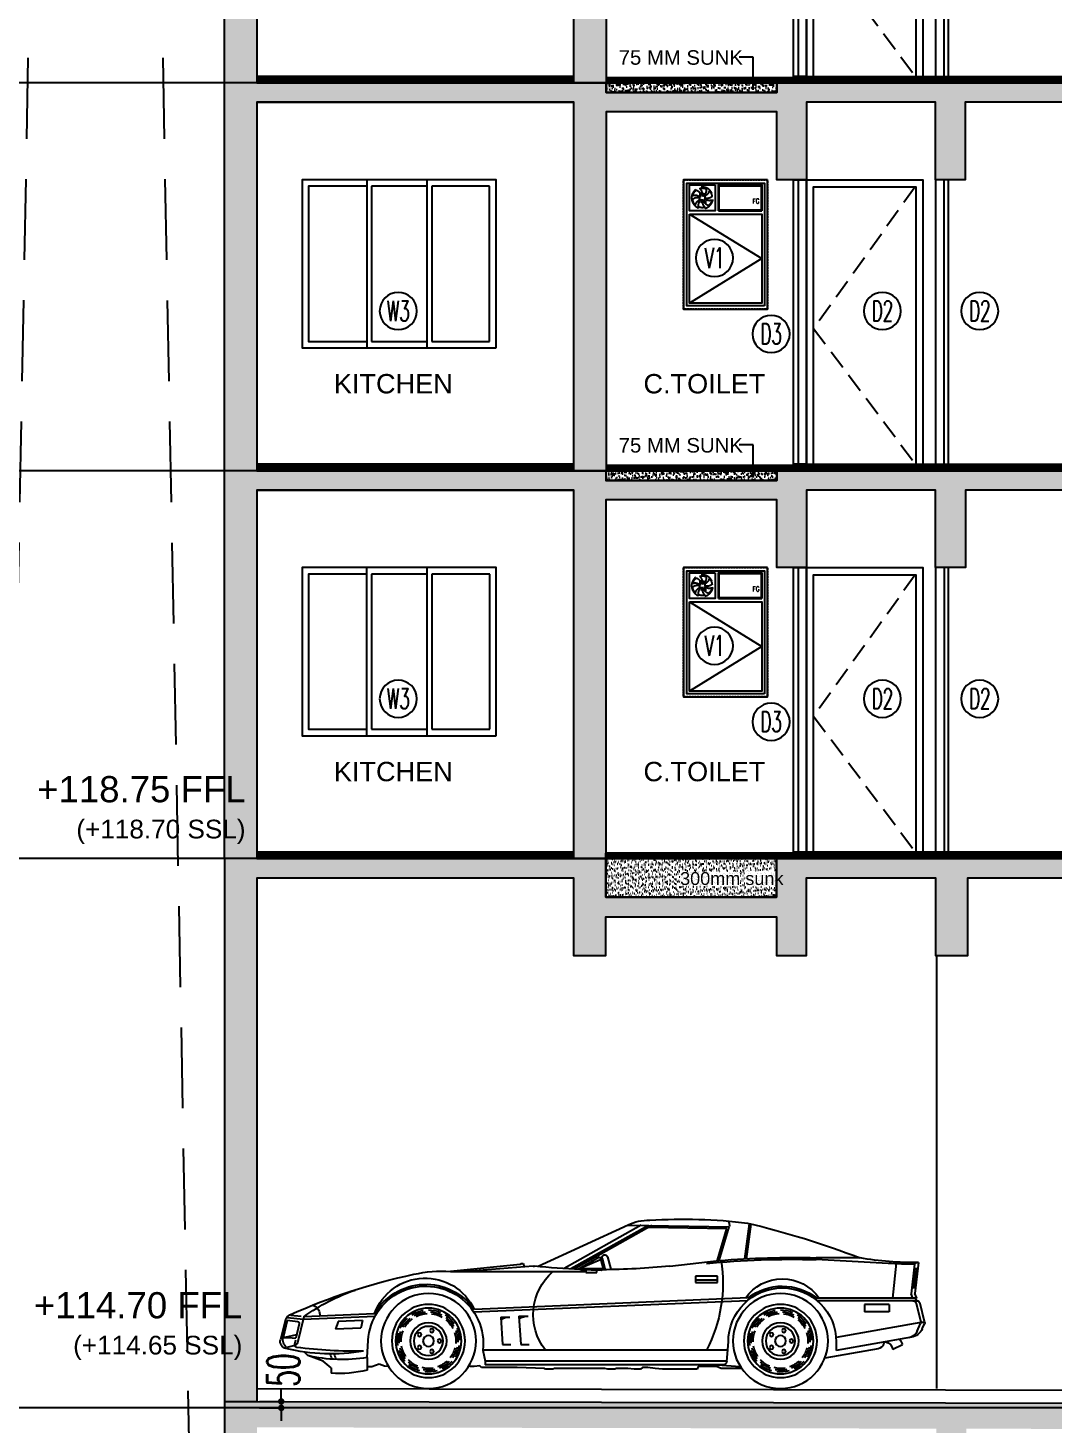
# Model space of a CAD drawing. Header units: millimetres. Extents: x -414464 to 1686, y -90036 to 108605.
# Drawn here: x -105512 to -97584, y 11390 to 22190 of the extents above; entities that cross this region are included whole.
import ezdxf
from ezdxf.enums import TextEntityAlignment as Align

# ---------------------------------------------------------------- set-up
doc = ezdxf.new("R2010")
doc.units = ezdxf.units.MM
doc.header["$LTSCALE"] = 1000
doc.header["$MEASUREMENT"] = 0
for name, pattern in [('AUDIT_D_120904163729-0', [0]), ('DASHED', [0.75, 0.5, -0.25]), ('HIDDEN', [0.375, 0.25, -0.125]), ('HIDDEN2', [0.1875, 0.125, -0.0625]), ('WINDOW DETAILS$0$HIDDEN', [0.375, 0.25, -0.125]), ('WINDOW DETAILS$0$HIDDEN2', [0.1875, 0.125, -0.0625])]:
    doc.linetypes.add(name, pattern=pattern)
doc.layers.get('0').update_dxf_attribs({"linetype": 'AUDIT_D_120904163729-0'})
for name, color, linetype in [('a-door', 1, 'Continuous'), ('a-ele 1', 252, 'Continuous'), ('a-floor finish', 26, 'Continuous'), ('a-hat rcc', 252, 'Continuous'), ('a-hatch', 252, 'Continuous'), ('a-pl ele', 225, 'Continuous'), ('a-rcc', 3, 'Continuous'), ('A-RSP DOOR NO', 4, 'Continuous'), ('A-WIN', 5, 'Continuous'), ('CLUSTER A- TOILET DETAIL$0$a-sanitary', 44, 'Continuous'), ('ELEV 5', 8, 'Continuous'), ('LEVEL', 7, 'Continuous'), ('PRESTXT', 7, 'Continuous'), ('WINDOW DETAILS$0$a-ele louvers', 5, 'Continuous'), ('WINDOW DETAILS$0$a-notes', 1, 'Continuous'), ('WINDOW DETAILS$0$a-struct opening', 1, 'Continuous'), ('WINDOW DETAILS$0$a-win shutter', 2, 'Continuous')]:
    doc.layers.add(name, color=color, linetype=linetype)
doc.layers.add('R0-18-10-2014-T1-1st Podium Floor Plan$0$Text', color=7, linetype='Continuous', lineweight=0)
doc.styles.add('arial', font='sanss___.ttf')
doc.styles.add('ARIAL ARROW', font='arial.ttf')
doc.styles.add('DIM150', font='SIMPLEX.shx', dxfattribs={"width": 0.6})
doc.styles.add('TEXT1', font='simplex.shx', dxfattribs={"width": 0.8})
doc.styles.add('WINDOW DETAILS$0$a-texts', font='simplex.shx', dxfattribs={"width": 0.75})
doc.dimstyles.new('dim 20', dxfattribs={"dimtxt": 0.25, "dimasz": 0.02, "dimexe": 0.01, "dimexo": 0, "dimgap": 0.05, "dimtad": 1, "dimdec": 0, "dimlfac": 1000, "dimzin": 9, "dimdsep": 46, "dimtxsty": 'TEXT1', "dimblk": 'ARCHTICK', "dimcen": 1, "dimdle": 0.015, "dimclrd": 8, "dimclre": 251, "dimclrt": 2, "dimadec": 0, "dimazin": 0, "dimtfac": 1, "dimtdec": 0, "dimtmove": 2, "dimatfit": 3, "dimldrblk": 'DOT', "dimfxl": 1, "dimlwd": -1, "dimarcsym": 0})
doc.dimstyles.new('dim150', dxfattribs={"dimtxt": 250, "dimasz": 50, "dimexe": 15, "dimexo": 15, "dimgap": 25, "dimtad": 1, "dimdec": 0, "dimzin": 9, "dimdsep": 32, "dimtxsty": 'DIM150', "dimblk1": 'DOT', "dimblk2": 'DOT', "dimsah": 1, "dimcen": 2.5, "dimclrd": 1, "dimclre": 8, "dimclrt": 2, "dimadec": 0, "dimazin": 0, "dimtfac": 1, "dimtdec": 0, "dimtmove": 2, "dimatfit": 3, "dimldrblk": 'DOT', "dimfxl": 1, "dimarcsym": 0})
pattern_1 = [(90, (10610851.822, -3562140.147), (-12.5, 2e-15), [])]
pattern_2 = [(90, (10490050.542, -3543375.147), (-12.5, 2e-15), [])]
pattern_3 = [(50, (-101843.44, 15765), (143.45204, -12.5504), [15, -165]), (355, (-101843.44, 15765), (-27.7503, 150.4384), [12, -132]), (100.45144, (-101831.48, 15763.95), (115.7018, 137.888), [12.748, -140.2284]), (46.1842, (-101843.44, 15805), (213.4483, -33.1039), [22.5, -247.5]), (96.6356, (-101825.65, 15802.24), (186.9324, 194.8237), [19.122, -210.3428]), (351.1842, (-101843.44, 15805), (186.9324, 194.8237), [18, -198]), (21, (-101823.44, 15795), (119.3814, -80.5238), [15, -165]), (326, (-101823.44, 15795), (48.6631, 145.03), [12, -132]), (71.45144, (-101813.49, 15788.29), (168.0445, 64.5062), [12.748, -140.2284]), (37.5, (-101843.437, 15765), (2.43197, 66.57877), [0, -130.4, 0, -134, 0, -132.5]), (7.5, (-101843.44, 15765), (52.6139, 78.88234), [0, -76.4, 0, -127.4, 0, -50.5]), (327.5, (-101888.037, 15765), (106.76449, -4.51097), [0, -50, 0, -156, 0, -207]), (317.5, (-101908.04, 15765), (116.63723, 20.021), [0, -65, 0, -103.6, 0, -147])]

# ---------------------------------------------------------------- blocks, each defined once
blk = doc.blocks.new('A$C50ED7ECD')
at = {"layer": 'LEVEL', "color": 8, "linetype": 'HIDDEN2', "ltscale": 5}
for p, q in [((147.4587, 21.765), (63.4951, 21.765)), ((147.4587, 18.765), (63.4951, 18.765)), ((147.4587, 15.765), (63.4951, 15.765)), ((147.4587, 11.515), (63.4951, 11.515))]:
    blk.add_line(p, q, dxfattribs=at)
blk = doc.blocks.new('WINDOW DETAILS$0$EX FAN')
at = {"color": 8, "linetype": 'WINDOW DETAILS$0$HIDDEN2'}
for points in [[(-94, 12, -0.170472), (-66, 69, 0.272689), (-19, 16, 0.199454), (-25, -2, -0.245857)], [(-36, 88, -0.170472), (27, 91, 0.272689), (4, 25, 0.199454), (-14, 20, -0.245857)], [(58, 75, -0.170472), (92, 23, 0.272689), (23, 9, 0.199454), (10, 23, -0.245857)], [(94, -12, -0.170472), (66, -69, 0.272689), (19, -16, 0.199454), (25, 2, -0.245857)], [(-58, -75, -0.170472), (-92, -23, 0.272689), (-23, -9, 0.199454), (-10, -23, -0.245857)], [(36, -88, -0.170472), (-27, -91, 0.272689), (-4, -25, 0.199454), (14, -20, -0.245857)]]:
    blk.add_lwpolyline(points, format="xyb", close=True, dxfattribs=at)
blk.add_circle((0, 0), 104, dxfattribs=at)
blk = doc.blocks.new('T9-Typical floor sec')
at = {"layer": 'a-floor finish'}
h = blk.add_hatch(dxfattribs=at)
h.set_pattern_fill('ANSI31', color=256, scale=100, angle=45)
h.set_pattern_definition(pattern_1)
h.paths.add_polyline_path([(19510, -3000), (19510, -2950), (17060, -2950), (17060, -3000)])
h = blk.add_hatch(dxfattribs=at)
h.set_pattern_fill('ANSI31', color=256, scale=100, angle=45)
h.set_pattern_definition([(90, (10647665.836, -3562140.147), (-12.5, 2e-15), [])])
h.paths.add_polyline_path([(21210, -3000), (21210, -2960), (19760, -2960), (19760, -3000)])
h = blk.add_hatch(dxfattribs=at)
h.set_pattern_fill('ANSI31', color=256, scale=100, angle=45)
h.set_pattern_definition(pattern_1)
h.paths.add_polyline_path([(21210, -3000), (21210, -2950), (26360, -2950), (26360, -3000)])
at = {"layer": 'a-hat rcc'}
h = blk.add_hatch(dxfattribs=at)
h.set_pattern_fill('AR-CONC', color=256, scale=20, style=0)
h.set_pattern_definition([(50, (120801.28, -24765), (143.45204, -12.55043), [15, -165]), (355, (120801.28, -24765), (-27.75027, 150.43843), [12, -132]), (100.45144, (120813.24, -24766.05), (115.70177, 137.888), [12.74804, -140.22842]), (46.1842, (120801.28, -24725), (213.44827, -33.10386), [22.5, -247.5]), (96.63564, (120819.07, -24727.76), (186.9324, 194.8237), [19.12207, -210.34275]), (351.18416, (120801.28, -24725), (186.9324, 194.8237), [18, -198]), (21, (120821.28, -24735), (119.38141, -80.52378), [15, -165]), (326, (120821.28, -24735), (48.66307, 145.03), [12, -132]), (71.45144, (120831.23, -24741.71), (168.04448, 64.50623), [12.74804, -140.22842]), (37.5, (120801.28, -24765), (2.43197, 66.57877), [0, -130.4, 0, -134, 0, -132.5]), (7.5, (120801.28, -24765), (52.613907, 78.88234), [0, -76.4, 0, -127.4, 0, -50.5]), (327.5, (120756.68, -24765), (106.764487, -4.510974), [0, -50, 0, -156, 0, -207]), (317.5, (120736.68, -24765), (116.63723, 20.021), [0, -65, 0, -103.6, 0, -147])])
h.paths.add_polyline_path([(22539, -150), (26290, -150), (26290, -750), (26520, -750), (26520, 0), (21080, 0), (21080, -75), (19810, -75), (19810, 0), (17060, 0), (16810, 0), (16810, -3000), (17060, -3000), (17060, -150), (19510, -150), (19510, -3000), (19760, -3000), (19760, -225), (21080, -225), (21080, -750), (21310, -750), (21310, -150), (22309, -150), (22309, -750), (22539, -750)])
at = {"layer": 'a-hatch'}
h = blk.add_hatch(dxfattribs=at)
h.set_pattern_fill('AR-SAND', color=256, scale=20, angle=180, style=0)
h.set_pattern_definition([(217.5, (10645765.048, -3565140.147), (1.25986716, -38.53647538), [0, -30.4, 0, -34, 0, -32.5]), (187.5, (10645765.05, -3565140.147), (-35.3955341, -56.4429213), [0, -16.4, 0, -27.4, 0, -10.5]), (147.5, (10645789.648, -3565140.147), (-62.28283724, -0.11318107), [0, -10, 0, -36, 0, -47]), (137.5, (10645789.65, -3565140.147), (-60.1225321, -17.5535113), [0, -5, 0, -23.6, 0, -27])])
h.paths.add_polyline_path([(21080, -3075), (19760, -3075), (19760, -3000), (21080, -3000)])
at = {"elevation": 0}
blk.add_lwpolyline([(21010, -750), (20360, -750), (20360, -1750), (21010, -1750)], close=True, dxfattribs=at)
at = {"layer": 'a-door', "color": 8}
for points in [[(21210, -750), (21310, -750), (21310, -2950), (21210, -2950)], [(22409, -750), (22309, -750), (22309, -2950), (22409, -2950)]]:
    blk.add_lwpolyline(points, close=True, dxfattribs=at)
at = {"layer": 'a-door'}
for points in [[(21210, -750), (21245, -750), (21245, -2950), (21210, -2950)], [(22409, -750), (22374, -750), (22374, -2950), (22409, -2950)]]:
    blk.add_lwpolyline(points, close=True, dxfattribs=at)
at = {"layer": 'a-ele 1', "color": 8, "linetype": 'HIDDEN', "ltscale": 0.6}
blk.add_lwpolyline([(22152, -805), (21365, -1900), (22155, -2950)], dxfattribs=at)
at = {"layer": 'a-floor finish', "ltscale": 3, "elevation": 0}
for points in [[(19510, -3000), (19510, -2950), (17060, -2950), (17060, -3000), (19510, -3000)], [(21210, -3000), (21210, -2960), (19760, -2960), (19760, -3000)], [(21210, -3000), (21210, -2950), (26360, -2950), (26360, -3000)]]:
    blk.add_lwpolyline(points, close=True, dxfattribs=at)
at = {"layer": 'a-hatch', "elevation": 0}
blk.add_lwpolyline([(21080, -3075), (19760, -3075), (19760, -3000), (21080, -3000)], close=True, dxfattribs=at)
at = {"layer": 'a-pl ele', "color": 8}
for points in [[(21310, -2950), (21310, -750), (22210, -750), (22210, -2950)], [(21365, -2950), (21365, -805), (22155, -805), (22155, -2950)]]:
    blk.add_lwpolyline(points, dxfattribs=at)
at = {"layer": 'a-rcc', "elevation": 0}
for points in [[(16810, -3000), (16810, 0)], [(17060, 0), (19760, 0), (19760, -75), (21080, -75), (21080, 0), (26520, 0), (26520, -750), (26290, -750), (26290, -150), (22539, -150), (22539, -750), (22309, -750), (22309, -150), (21310, -150), (21310, -750), (21080, -750), (21080, -225), (19760, -225), (19760, -3000)], [(17060, -150), (19510, -150)], [(19510, -3000), (19510, -150), (17060, -150), (17060, -3000)]]:
    blk.add_lwpolyline(points, dxfattribs=at)
at = {"layer": 'A-WIN'}
for p, q in [((18910, -750, 0), (17410, -750, 3300)), ((17909, -750, 0), (17909, -2050, 0)), ((18375, -750, 0), (18375, -2050, -1)), ((17946, -800, 0), (17946, -2000, 0)), ((18412, -800, 0), (18412, -2000, 0))]:
    blk.add_line(p, q, dxfattribs=at)
for points, elevation in [([(18910, -2050), (18910, -750), (17410, -750), (17410, -2050), (18910, -2050)], 0), ([(17909, -800), (17460, -800), (17460, -2000), (17909, -2000)], 0), ([(18375, -800), (17946, -800)], 0), ([(18860, -800), (18412, -800)], 0), ([(18860, -2000), (18860, -800)], -3300), ([(17946, -2000), (18375, -2000)], 3300), ([(18412, -2000), (18860, -2000)], 3300)]:
    blk.add_lwpolyline(points, dxfattribs=dict(at, elevation=elevation))
at = {"layer": 'CLUSTER A- TOILET DETAIL$0$a-sanitary', "linetype": 'DASHED', "ltscale": 0.0005, "elevation": 0}
blk.add_lwpolyline([(21010, -1750), (20360, -1750), (20360, -750), (21010, -750)], close=True, dxfattribs=at)
at = {"layer": 'WINDOW DETAILS$0$a-ele louvers', "color": 8, "elevation": 0}
blk.add_lwpolyline([(20405, -1015), (20965, -1360), (20405, -1705)], dxfattribs=at)
at = {"layer": 'WINDOW DETAILS$0$a-struct opening', "linetype": 'WINDOW DETAILS$0$HIDDEN', "elevation": 0}
blk.add_lwpolyline([(20985, -1725), (20385, -1725), (20385, -775), (20985, -775)], close=True, dxfattribs=at)
at = {"layer": 'WINDOW DETAILS$0$a-win shutter'}
blk.add_line((20630, -990, 0), (20965, -990, 0), dxfattribs=at)
at = {"layer": 'WINDOW DETAILS$0$a-win shutter', "elevation": 0}
for points in [[(20985, -1725), (20385, -1725), (20385, -775), (20985, -775)], [(20636, -984), (20636, -796), (20959, -796), (20959, -984), (20636, -984)]]:
    blk.add_lwpolyline(points, close=True, dxfattribs=at)
for points in [[(20605, -790), (20605, -990), (20405, -990), (20405, -790), (20605, -790)], [(20630, -990), (20630, -790), (20965, -790), (20965, -990)], [(20405, -1015), (20965, -1015), (20965, -1705), (20405, -1705), (20405, -1015)]]:
    blk.add_lwpolyline(points, dxfattribs=at)
at = {"xscale": -0.8000000007450581, "yscale": 0.8000000007450581, "zscale": 0.8000000007450581}
blk.add_blockref('WINDOW DETAILS$0$EX FAN', (20505, -890, 0), dxfattribs=at)
at = {"layer": 'WINDOW DETAILS$0$a-notes', "attachment_point": 5, "style": 'WINDOW DETAILS$0$a-texts'}
for s, insert, char_height, width in [('EX.\\PFAN', (20505, -890, 0), 30, 100), ('FG', (20920, -915, 0), 37.5, 57.5)]:
    blk.add_mtext(s, dxfattribs=dict(at, insert=insert, char_height=char_height, width=width))
blk = doc.blocks.new('Door-Tag')
at = {"layer": 'A-RSP DOOR NO'}
blk.add_circle((0, 0.001), 0.16, dxfattribs=at)
at = {"layer": 'A-RSP DOOR NO', "style": 'DIM150', "width": 0.6}
blk.add_attdef('DOOR-NO', text='', height=0.16, dxfattribs=at).set_placement((258.618, 64.001), align=Align.MIDDLE_CENTER)
blk = doc.blocks.new('02ECAR07')
at = {"color": 0, "linetype": 'ByBlock'}
for p, q in [((-127.48, 35.41), (-128.75, 44.93)), ((-126.99, 35.48), (-128.25, 45)), ((-95.06, 44.72), (-122.72, 44.25)), ((-120, 35), (-122.72, 44.25)), ((-100.76, 44.12), (-122.05, 43.76)), ((-119.52, 35.14), (-122.05, 43.76)), ((-101.62, 44.61), (-80.37, 32.65)), ((-100.63, 44.63), (-79.42, 32.7)), ((-98.66, 44.66), (-77.56, 32.79)), ((-95.06, 44.72), (-70.5, 33.35)), ((-174.5, 34.5), (-173.5, 26)), ((-166.18, 34.23), (-146.49, 35.25)), ((-158.5, 35.75), (-146.5, 35.75)), ((-106.5, 33.5), (-120, 35)), ((-89.43, 36.03), (-90.35, 32.64)), ((-87.98, 35.63), (-88.84, 32.5)), ((-87.5, 35.5), (-88.25, 32.75)), ((-87.25, 36), (-87.5, 35.5)), ((-81.5, 32.75), (-87.5, 35.25)), ((-81.5, 32.75), (-87.25, 36)), ((-173.43, 33.98), (-172.48, 25.86)), ((-167.5, 24.75), (-168.5, 34.25)), ((-119.5, 29), (-119.5, 30.75)), ((-119.5, 30.75), (-113.5, 30.75)), ((-113.5, 30.75), (-113.5, 29)), ((-88.25, 32.75), (-81.75, 32.75)), ((-88.25, 32.75), (-87.75, 32.25)), ((-87.75, 32.25), (-82.25, 32.5)), ((-86.5, 31.75), (-86.5, 32.5)), ((-83.5, 31.75), (-86.5, 31.75)), ((-83.5, 32.5), (-83.5, 31.75)), ((-46.5, 32), (-83.5, 32)), ((-82.25, 32.5), (-81.5, 32.75)), ((-69.1, 33.46), (-50.9, 32)), ((-66.43, 34.23), (-66.69, 33.24)), ((-65.78, 34.17), (-66.43, 34.23)), ((-65.59, 33.93), (-65.78, 34.17)), ((-65.59, 33.93), (-46.5, 32)), ((-113.5, 29.75), (-119.5, 29.75)), ((-113.5, 29), (-119.5, 29)), ((-176.17, 18.33), (-174.94, 23.24)), ((-175.11, 18.42), (-173.91, 23.24)), ((-174, 24.75), (-173.5, 26)), ((-173.75, 24.25), (-174, 24.75)), ((-174, 23.75), (-173.75, 24.25)), ((-173.97, 24.75), (-146.66, 24.75)), ((-173.97, 24), (-146.79, 24)), ((-172.92, 24.75), (-172.48, 25.86)), ((-166.5, 23), (-159.75, 23)), ((-166.5, 23), (-166.5, 21)), ((-159.75, 23), (-159.75, 21)), ((-127.85, 24.76), (-53.04, 21.6)), ((-127.71, 24), (-52.94, 20.85)), ((-166.5, 21), (-159.75, 21)), ((-65.25, 19.75), (-67.75, 19.75)), ((-65.25, 19.75), (-65.75, 12)), ((-60.25, 19.5), (-62.75, 19.5)), ((-60.25, 19.5), (-60.75, 12)), ((-25.88, 19.71), (-6.24, 18.88)), ((-25.72, 20.45), (-6.43, 19.64)), ((-6.43, 19.64), (-4.71, 12.54)), ((-6.24, 18.88), (-1.96, 19.31)), ((-5.66, 19.69), (-2.83, 19.98)), ((-175.52, 18.17), (-176.11, 18.17)), ((-175.53, 16.36), (-176.11, 17.69)), ((-175, 18), (-175.52, 18.17)), ((-175.13, 18.04), (-151.95, 13.92)), ((-174.13, 15.66), (-175.06, 17.78)), ((-22.49, 18.57), (-15.83, 18.29)), ((-22.49, 18.57), (-21.98, 16.54)), ((-21.98, 16.54), (-15.07, 16.25)), ((-15.83, 18.29), (-15.07, 16.25)), ((-5.18, 17.66), (-4.23, 13.75)), ((-4.74, 18.28), (-1.88, 18.56)), ((-1.88, 18.56), (-0.75, 14)), ((-1.45, 18.82), (-0.04, 13.39)), ((-172.57, 14.02), (-152, 10.37)), ((-167.43, 10.72), (-170.11, 12.08)), ((-164.96, 12.06), (-165.25, 12.75)), ((-152, 12.75), (-152, 10.37)), ((-122.07, 7.42), (-122.5, 12.75)), ((-65.75, 12), (-68, 12)), ((-60.75, 12), (-63, 12)), ((-23.75, 8.5), (-24.03, 13.18)), ((-4.5, 11.25), (-3.75, 11.75)), ((-4.45, 14.64), (-1.25, 14)), ((-2.25, 14), (-4.24, 13.8)), ((-4.11, 13.22), (-3.75, 11.75)), ((-3.98, 11.81), (-1.75, 11.25)), ((-0.75, 14), (-2.25, 14)), ((-163.47, 10.88), (-148.87, 8.29)), ((-122, 10.5), (-55.4, 10.5)), ((-55.4, 10.5), (-56, 7.5)), ((-23.75, 8.5), (-23.75, 5)), ((-11.75, 7.5), (-7.5, 9)), ((-7.5, 9), (-6.5, 10)), ((-126, 5.5), (-120.5, 5.5)), ((-119.5, 6.5), (-125.75, 6)), ((-122, 7.5), (-56, 7.5)), ((-121.08, 6.5), (-56, 6.5)), ((-120.5, 5.5), (-119.25, 6)), ((-119.25, 6), (-114.25, 6)), ((-114.25, 6), (-114, 5.25)), ((-114, 5.25), (-104.5, 5.25)), ((-104.5, 5.25), (-102.5, 5.5)), ((-102.5, 5.5), (-100.5, 5.75)), ((-100.5, 5.75), (-99, 5.75)), ((-99, 5.75), (-98.5, 5.25)), ((-98.5, 5.25), (-96.75, 5.25)), ((-96.75, 5.25), (-95, 5.5)), ((-95, 5.5), (-91.75, 5.5)), ((-91.75, 5.5), (-91.5, 5.25)), ((-91.5, 5.25), (-89.5, 5.25)), ((-89.5, 5.25), (-88.75, 5.5)), ((-88.75, 5.5), (-75, 5.5)), ((-75, 5.5), (-74.5, 5.25)), ((-74.5, 5.25), (-72.5, 5.25)), ((-72.5, 5.25), (-72.25, 5.5)), ((-72.25, 5.5), (-64.75, 5.75)), ((-64.75, 5.75), (-56.5, 5.75)), ((-56.5, 5.75), (-55, 5.75)), ((-56, 7.5), (-56, 6.5)), ((-55, 5.75), (-54.5, 6.25)), ((-54.5, 6.25), (-53, 6)), ((-53, 6), (-52, 6)), ((-52, 6), (-51.58, 6.21)), ((-28.5, 6.25), (-29.49, 6.08)), ((-27, 6.75), (-28.5, 6.25)), ((-25, 6), (-27, 6.75)), ((-23.75, 6), (-25, 6)), ((-13.86, 5.63), (-11.75, 7.5))]:
    blk.add_line(p, q, dxfattribs=at)
for centre, radius in [((-136.75, 13), 13), ((-136.75, 13), 10), ((-40.5, 13), 13), ((-40.5, 13), 10), ((-136.75, 13), 9), ((-40.5, 13), 9), ((-136.75, 13), 5), ((-136.75, 13), 4), ((-137.68, 15.85), 0.5), ((-40.5, 13), 5), ((-40.5, 13), 4), ((-41.43, 15.85), 0.5), ((-139.75, 13), 0.5), ((-136.75, 13), 1.5), ((-134.32, 14.76), 0.5), ((-134.32, 11.24), 0.5), ((-43.5, 13), 0.5), ((-40.5, 13), 1.5), ((-38.07, 14.76), 0.5), ((-38.07, 11.24), 0.5), ((-137.68, 10.15), 0.5), ((-41.43, 10.15), 0.5)]:
    blk.add_circle(centre, radius, dxfattribs=at)
for centre, radius, start, end in [((-110.39, -96.48), 142.79, 86.2291, 96.9829), ((-100.5, 33.88), 12.13, 63.3696, 92.3621), ((-71.56, -191.14), 242.97, 103.3707, 110.9657), ((-121.08, 44.69), 1.7, 138.8611, 195.16), ((-172.54, 112.41), 77.93, 268.5572, 280.3771), ((-174.28, 33.51), 0.968, 28.881, 100.3165), ((-140.12, -207.54), 243.38, 85.2567, 91.501), ((-140.12, -207.54), 242.88, 84.4179, 91.501), ((-81.75, 28.75), 39.25, 170.8377, 207.7076), ((-88.71, 35.81), 0.75, 346.1229, 163.3669), ((-186.46, 28.71), 13.01, 353.862, 19.3391), ((-186.13, 28.71), 13.01, 353.862, 19.3391), ((-163.92, 31.67), 9.74, 179.5142, 197.7013), ((-172.54, 112.41), 78.43, 269.3467, 274.6487), ((-87.75, 208.66), 176.16, 263.8899, 269.9189), ((-87.75, 208.66), 176.16, 271.8812, 275.9582), ((-84.84, 20.2), 15.69, 321.8343, 48.7948), ((-69.26, 31.46), 2, 85.4274, 95.9582), ((-44, -1.71), 33.8, 77.1801, 94.2416), ((-72.68, -136.67), 171.78, 65.911, 77.8397), ((-137.25, 12.75), 14.75, 0, 180), ((-137.25, 17.75), 12.25, 34.8499, 145.1501), ((-137.25, 12.75), 15.25, 51.9345, 128.1046), ((-39.75, 12.25), 15.75, 3.3931, 186.3794), ((-39.75, 12.25), 16.25, 30.3225, 144.8528), ((-39.62, 15.45), 14.75, 20.2033, 155.1164), ((-38.92, -25.7), 55.78, 54.3745, 70.6911), ((-173.97, 23), 1, 90, 165.9638), ((-172.94, 23), 1, 90, 165.9638), ((-136.75, 13), 8.5, 122.7273, 145.8143), ((-136.75, 13), 8, 126.4017, 149.7074), ((-136.75, 13), 7.5, 96.3838, 119.9538), ((-136.75, 13), 8, 93.6744, 116.9801), ((-136.75, 13), 8.5, 90, 113.087), ((-136.75, 13), 7.5, 63.6565, 87.2265), ((-136.75, 13), 8, 60.9472, 84.2529), ((-136.75, 13), 8.5, 57.2727, 80.3598), ((-136.75, 13), 7.5, 30.9293, 54.4992), ((-136.75, 13), 8, 28.2199, 51.5256), ((-136.75, 13), 8.5, 24.5455, 47.6325), ((-67.44, 15.69), 4.07, 58.1724, 94.3987), ((-62.44, 15.44), 4.07, 58.1724, 94.3987), ((-40.5, 13), 8.5, 122.7273, 145.8143), ((-40.5, 13), 8, 126.4017, 149.7074), ((-40.5, 13), 7.5, 96.3838, 119.9538), ((-40.5, 13), 8, 93.6744, 116.9801), ((-40.5, 13), 8.5, 90, 113.087), ((-40.5, 13), 7.5, 63.6565, 87.2265), ((-40.5, 13), 8, 60.9472, 84.2529), ((-40.5, 13), 8.5, 57.2727, 80.3598), ((-40.5, 13), 7.5, 30.9293, 54.4992), ((-40.5, 13), 8, 28.2199, 51.5256), ((-40.5, 13), 8.5, 24.5455, 47.6325), ((-7.91, 20.1), 2.87, 112.4396, 187.0475), ((-3.39, 18.32), 2, 14.6209, 65.911), ((-175.2, 18.09), 1, 165.9638, 203.6294), ((-171.87, 17.96), 4, 203.6294, 259.9289), ((-174.14, 18.18), 1, 165.9638, 203.6294), ((-171.38, 16.86), 3, 203.6294, 259.9289), ((-136.75, 13), 8.5, 155.4545, 178.5416), ((-136.75, 13), 8, 159.129, 182.4347), ((-136.75, 13), 7.5, 161.8384, 185.4083), ((-136.75, 13), 7.5, 129.1111, 152.6811), ((-136.75, 13), 7.5, 358.202, 21.772), ((-136.75, 13), 8, 355.4926, 18.7983), ((-40.5, 13), 8.5, 155.4545, 178.5416), ((-40.5, 13), 8, 159.129, 182.4347), ((-40.5, 13), 7.5, 161.8384, 185.4083), ((-40.5, 13), 7.5, 129.1111, 152.6811), ((-40.5, 13), 7.5, 358.202, 21.772), ((-40.5, 13), 8, 355.4926, 18.7983), ((-4.69, 17.78), 0.5, 95.6743, 193.5704), ((-164.47, 9.88), 6.05, 143.8021, 158.6989), ((-165.06, 10.39), 2.4, 100.5969, 172.303), ((-163.12, 12.85), 2, 203.1986, 259.9289), ((-136.75, 13), 8.5, 188.1818, 211.2689), ((-136.75, 13), 7.5, 325.4747, 349.0447), ((-136.75, 13), 8.5, 351.8182, 14.9052), ((-40.5, 13), 8.5, 188.1818, 211.2689), ((-40.5, 13), 7.5, 325.4747, 349.0447), ((-40.5, 13), 8.5, 351.8182, 14.9052), ((-3.74, 12.78), 1, 193.5704, 255.9638), ((-3.31, 13.38), 2.64, 306.3268, 13.707), ((-1.97, 12.88), 2, 283.4926, 14.6209), ((-136.75, 13), 8, 191.8562, 215.162), ((-136.75, 13), 7.5, 194.5656, 218.1356), ((-136.75, 13), 7.5, 292.7475, 316.3174), ((-136.75, 13), 8, 322.7653, 346.0711), ((-136.75, 13), 8.5, 319.0909, 342.1779), ((-40.5, 13), 8, 191.8562, 215.162), ((-40.5, 13), 7.5, 194.5656, 218.1356), ((-40.5, 13), 7.5, 292.7475, 316.3174), ((-40.5, 13), 8, 322.7653, 346.0711), ((-40.5, 13), 8.5, 319.0909, 342.1779), ((-16.88, 49.69), 41.76, 260.5382, 282.9866), ((-20.16, 129.93), 119.71, 268.758, 277.5147), ((-13.8, 62.17), 52.69, 260.2183, 283.4926), ((-8.12, 6.46), 7.18, 155.0077, 167.8493), ((-8.12, 6.46), 6.18, 150.5021, 165.3036), ((-136.75, 13), 8.5, 220.9091, 243.9961), ((-136.75, 13), 8, 224.5835, 247.8892), ((-136.75, 13), 7.5, 227.2929, 250.8629), ((-136.75, 13), 8.5, 253.6364, 276.7234), ((-136.75, 13), 8, 257.3108, 280.6165), ((-136.75, 13), 7.5, 260.0202, 283.5902), ((-136.75, 13), 8.5, 286.3636, 309.4507), ((-136.75, 13), 8, 290.0381, 313.3438), ((-121.08, 7.5), 1, 184.5739, 270), ((-40.5, 13), 8.5, 220.9091, 243.9961), ((-40.5, 13), 8, 224.5835, 247.8892), ((-40.5, 13), 7.5, 227.2929, 250.8629), ((-40.5, 13), 8.5, 253.6364, 276.7234), ((-40.5, 13), 8, 257.3108, 280.6165), ((-40.5, 13), 7.5, 260.0202, 283.5902), ((-40.5, 13), 8.5, 286.3636, 309.4507), ((-40.5, 13), 8, 290.0381, 313.3438), ((-15.86, 39.57), 35.46, 257.1468, 273.2327), ((-8.12, 4.88), 5.78, 172.525, 187.0373)]:
    blk.add_arc(centre, radius, start, end, dxfattribs=at)
blk = doc.blocks.new('_ArchTick')
at = {"color": 0, "linetype": 'ByBlock', "const_width": 0.15}
blk.add_lwpolyline([(-0.5, -0.5), (0.5, 0.5)], dxfattribs=at)
blk = doc.blocks.new('_DOT')
at = {"color": 0, "linetype": 'ByBlock'}
blk.add_line((-0.5, 0), (-1, 0), dxfattribs=at)
at = {"color": 0, "linetype": 'ByBlock', "const_width": 0.5}
blk.add_lwpolyline([(-0.25, 0, 1), (0.25, 0, 1)], format="xyb", close=True, dxfattribs=at)
blk = doc.blocks.new('*D343')
at = {"layer": 'a-rcc', "color": 1, "linetype": 'ByBlock', "lineweight": -2, "transparency": 16777216}
for p, q in [((-103553, 11615), (-103553, 11665)), ((-103553, 11565), (-103553, 11515)), ((-103553, 11465), (-103553, 11415))]:
    blk.add_line(p, q, dxfattribs=at)
at = {"layer": 'a-rcc', "color": 8, "linetype": 'ByBlock', "lineweight": -2, "transparency": 16777216}
for p, q in [((-103721, 11565), (-103538, 11565)), ((-103721, 11515), (-103538, 11515))]:
    blk.add_line(p, q, dxfattribs=at)
at = {"layer": 'a-rcc', "color": 1, "linetype": 'ByBlock', "lineweight": -2, "transparency": 16777216, "xscale": 50, "yscale": 50, "zscale": 50}
for p, rotation in [((-103553, 11565), 270), ((-103553, 11515), 90)]:
    blk.add_blockref('_DOT', p, dxfattribs=dict(at, rotation=rotation))
at = {"layer": 'a-rcc', "color": 2, "linetype": 'ByBlock', "transparency": 16777216, "insert": (-103536, 11808), "char_height": 250, "attachment_point": 5, "rotation": 90, "style": 'DIM150'}
blk.add_mtext('50', dxfattribs=at)

msp = doc.modelspace()

# ---------------------------------------------------------------- hatches: boundary and pattern name
at = {"layer": 'a-floor finish'}
h = msp.add_hatch(dxfattribs=at)
h.set_pattern_fill('ANSI31', color=256, scale=100, angle=45)
h.set_pattern_definition(pattern_2)
h.paths.add_polyline_path([(-101291, 15765), (-101291, 15815), (-103741.2, 15815), (-103741.2, 15765)])
h = msp.add_hatch(dxfattribs=at)
h.set_pattern_fill('ANSI31', color=256, scale=100, angle=45)
h.set_pattern_definition([(90, (5125933.009, -1777700.867), (-12.5, 2e-15), [])])
h.paths.add_polyline_path([(-101042, 15765), (-101042, 15805), (-99340.6, 15805), (-99340.6, 15765), (-103489.1, 15765)])
h = msp.add_hatch(dxfattribs=at)
h.set_pattern_fill('ANSI31', color=256, scale=100, angle=45)
h.set_pattern_definition([(90, (10526864.555, -3543375.147), (-12.5, 2e-15), [])])
h.paths.add_polyline_path([(-99591.4, 15765), (-99591.4, 15805), (-101041.7, 15805), (-101041.7, 15765)])
h = msp.add_hatch(dxfattribs=at)
h.set_pattern_fill('ANSI31', color=256, scale=100, angle=45)
h.set_pattern_definition([(90, (5125383.33, -1777700.867), (-12.5, 2e-15), [])])
h.paths.add_polyline_path([(-94442.7, 15765), (-94442.7, 15815), (-99591.8, 15815), (-99591.8, 15765)])
h = msp.add_hatch(dxfattribs=at)
h.set_pattern_fill('ANSI31', color=256, scale=100, angle=45)
h.set_pattern_definition(pattern_2)
h.paths.add_polyline_path([(-99591.4, 15765), (-99591.4, 15815), (-94441.2, 15815), (-94441.2, 15765)])
at = {"layer": 'a-hat rcc'}
h = msp.add_hatch(dxfattribs=at)
h.set_pattern_fill('AR-CONC', color=256, scale=20, style=0)
h.set_pattern_definition([(50, (1e-06, -6000), (143.45204, -12.55043), [15, -165]), (355, (1e-06, -6000), (-27.75027, 150.43843), [12, -132]), (100.45144, (11.95, -6001.05), (115.70177, 137.888), [12.74804, -140.22842]), (46.1842, (1e-06, -5960), (213.44827, -33.10386), [22.5, -247.5]), (96.63564, (17.79, -5962.76), (186.9324, 194.8237), [19.12207, -210.34275]), (351.18416, (1e-06, -5960), (186.9324, 194.8237), [18, -198]), (21, (20, -5970), (119.38141, -80.52378), [15, -165]), (326, (20, -5970), (48.66307, 145.03), [12, -132]), (71.45144, (29.95, -5976.71), (168.04448, 64.50623), [12.74804, -140.22842]), (37.5, (1e-06, -6000), (2.43197, 66.57877), [0, -130.4, 0, -134, 0, -132.5]), (7.5, (1e-06, -6000), (52.613907, 78.88234), [0, -76.4, 0, -127.4, 0, -50.5]), (327.5, (-44.6, -6000), (106.764487, -4.510974), [0, -50, 0, -156, 0, -207]), (317.5, (-64.6, -6000), (116.63723, 20.021), [0, -65, 0, -103.6, 0, -147])])
h.paths.add_polyline_path([(-98261.8, 18615), (-94511.2, 18615), (-94511.2, 18015), (-94281.2, 18015), (-94281.2, 18765), (-99721.4, 18765), (-99721.4, 18690), (-100991, 18690), (-100991, 18765), (-103741, 18765), (-103991.3, 18765), (-103991.3, 15765), (-103741.2, 15765), (-103741.2, 18615), (-101291, 18615), (-101291, 15765), (-101041.7, 15765), (-101041.7, 18540), (-99721.4, 18540), (-99721.4, 18015), (-99491.4, 18015), (-99491.4, 18615), (-98491.8, 18615), (-98491.8, 18015), (-98261.8, 18015)])
h = msp.add_hatch(dxfattribs=at)
h.set_pattern_fill('AR-CONC', color=256, scale=20, style=0)
h.set_pattern_definition(pattern_3)
h.paths.add_polyline_path([(-94282.7, 15765), (-99721.8, 15765), (-99721.8, 15465), (-101042, 15465), (-101042, 15765), (-103740.3, 15765), (-103991.3, 15765), (-103991.3, 11515), (-103740.3, 11515), (-103740.3, 11565), (-103740.3, 15615), (-101291.4, 15615), (-101291.4, 15015), (-101042, 15015), (-101042, 15315), (-99721.8, 15315), (-99721.8, 15015), (-99491.8, 15015), (-99491.8, 15615), (-98491.8, 15615), (-98491.8, 15015), (-98391.8, 15015), (-98241.9, 15015), (-98241.9, 15615), (-94512.7, 15615), (-94512.7, 14465), (-94282.7, 14465)])
h = msp.add_hatch(dxfattribs=at)
h.set_pattern_fill('AR-CONC', color=256, scale=20, style=0)
h.set_pattern_definition(pattern_3)
h.paths.add_polyline_path([(-78448.9, 11515), (-103991.3, 11565), (-103991.2, 8414.8), (-103740.2, 8414.8), (-103740.3, 8415), (-103740.3, 11365), (-98485.5, 11354.6), (-98485.5, 10915), (-98255.5, 10915), (-98254.6, 11354.2), (-91713.1, 11341.2), (-91713.1, 10915), (-91483.1, 10915), (-91483.1, 11340.8), (-84670.6, 11327.3), (-84668.4, 10915), (-84440.5, 10915), (-84439.7, 11326.8), (-78448.9, 11315)])
at = {"layer": 'a-hatch'}
h = msp.add_hatch(dxfattribs=at)
h.set_pattern_fill('AR-SAND', color=256, scale=20, angle=180, style=0)
h.set_pattern_definition([(217.5, (5123781.022, -1780700.867), (1.25986716, -38.53647538), [0, -30.4, 0, -34, 0, -32.5]), (187.5, (5123781.02, -1780700.87), (-35.3955341, -56.4429213), [0, -16.4, 0, -27.4, 0, -10.5]), (147.5, (5123805.622, -1780700.867), (-62.28283724, -0.11318107), [0, -10, 0, -36, 0, -47]), (137.5, (5123805.62, -1780700.87), (-60.1225321, -17.5535113), [0, -5, 0, -23.6, 0, -27])])
h.paths.add_polyline_path([(-101042, 15465), (-99721.8, 15465), (-99721.8, 15765), (-101042, 15765)])

# ---------------------------------------------------------------- linework, layer by layer
at = {"elevation": -0.1}
msp.add_lwpolyline([(-99791.2, 18015), (-100441.2, 18015), (-100441.2, 17015), (-99791.2, 17015)], close=True, dxfattribs=at)
at = {"layer": 'a-door', "color": 8}
for points in [[(-99591.4, 18015), (-99491.4, 18015), (-99491.4, 15815), (-99591.4, 15815)], [(-98391.8, 18015), (-98491.8, 18015), (-98491.8, 15815), (-98391.8, 15815)]]:
    msp.add_lwpolyline(points, close=True, dxfattribs=at)
at = {"layer": 'a-door'}
for points in [[(-99591.4, 18015), (-99556.4, 18015), (-99556.4, 15815), (-99591.4, 15815)], [(-98391.8, 18015), (-98426.8, 18015), (-98426.8, 15815), (-98391.8, 15815)]]:
    msp.add_lwpolyline(points, close=True, dxfattribs=at)
at = {"layer": 'a-ele 1', "color": 8, "linetype": 'HIDDEN', "ltscale": 0.6}
msp.add_lwpolyline([(-98649.1, 17960), (-99436.4, 16865), (-98646.4, 15815)], dxfattribs=at)
at = {"layer": 'a-floor finish', "ltscale": 3}
for points, elevation in [([(-101291, 15765), (-101291, 15815), (-103741.2, 15815), (-103741.2, 15765), (-101291, 15765)], -0.2), ([(-101042, 15765), (-101042, 15805), (-99591.8, 15805), (-99591.8, 15765), (-101043.3, 15765)], -0.7), ([(-99591.4, 15765), (-99591.4, 15805), (-101041.7, 15805), (-101041.7, 15765)], 0), ([(-94442.7, 15765), (-94442.7, 15815), (-99591.8, 15815), (-99591.8, 15765), (-94442.7, 15765)], -0.7), ([(-99591.4, 15765), (-99591.4, 15815), (-94441.2, 15815), (-94441.2, 15765)], -0.2)]:
    msp.add_lwpolyline(points, close=True, dxfattribs=dict(at, elevation=elevation))
at = {"layer": 'a-floor finish', "ltscale": 3, "elevation": -0.3}
msp.add_lwpolyline([(-103740.3, 11665), (-78448.9, 11615)], dxfattribs=at)
at = {"layer": 'a-hatch', "elevation": -0.8}
msp.add_lwpolyline([(-101042, 15465), (-99721.8, 15465), (-99721.8, 15765), (-101042, 15765)], close=True, dxfattribs=at)
at = {"layer": 'a-pl ele'}
msp.add_line((-98485.5, 15015, 0), (-98485.5, 11665, 7146.8), dxfattribs=at)
at = {"layer": 'a-pl ele', "color": 8}
for points in [[(-99491.4, 15815), (-99491.4, 18015), (-98591.4, 18015), (-98591.4, 15815)], [(-99436.4, 15815), (-99436.4, 17960), (-98646.4, 17960), (-98646.4, 15815)]]:
    msp.add_lwpolyline(points, dxfattribs=at)
at = {"layer": 'a-rcc'}
for points, elevation in [([(-103991.3, 15765), (-103991.3, 18765)], -0.1), ([(-103741.3, 18765), (-101041.7, 18765), (-101041.7, 18690), (-99721.4, 18690), (-99721.4, 18765), (-94281.2, 18765), (-94281.2, 18015), (-94511.2, 18015), (-94511.2, 18615), (-98261.8, 18615), (-98261.8, 18015), (-98491.8, 18015), (-98491.8, 18615), (-99491.4, 18615), (-99491.4, 18015), (-99721.4, 18015), (-99721.4, 18540), (-101041.7, 18540), (-101041.7, 15765)], 0), ([(-103741.3, 18615), (-101291, 18615)], -0.1), ([(-101291, 15765), (-101291, 18615), (-103741.2, 18615), (-103741.2, 15765)], 0), ([(-103991.3, 15765), (-103991.3, 11565), (-103740.3, 11565), (-103740.3, 11615), (-103740.3, 15615), (-101291.4, 15615), (-101291.4, 15015), (-101042, 15015), (-101042, 15315), (-99721.8, 15315), (-99721.8, 15015), (-99491.8, 15015), (-99491.8, 15615), (-98491.8, 15615), (-98491.8, 15015), (-98391.8, 15015), (-98241.9, 15015), (-98241.9, 15615), (-94512.7, 15615)], -0.1), ([(-94282.7, 15765), (-99721.8, 15765), (-99721.8, 15465), (-101042, 15465), (-101042, 15765), (-103740.3, 15765), (-103991.3, 15765)], -0.1), ([(-103991.3, 11565), (-103991.3, 11565), (-103991.3, 8465)], 0.1), ([(-103740.3, 11565), (-78448.9, 11515)], -0.3)]:
    msp.add_lwpolyline(points, dxfattribs=dict(at, elevation=elevation))
at = {"layer": 'A-WIN'}
for p, q in [((-101890.9, 18015, -0.2), (-103390.9, 18015, 3300.1)), ((-102892.6, 18015, 0.1), (-102892.6, 16715, -0.4)), ((-102855.1, 17965, 0.4), (-102855.1, 16765, -0.1)), ((-102426.4, 18015, -0.2), (-102426.4, 16715, -0.7)), ((-102388.9, 17965, 0.1), (-102388.9, 16765, -0.4))]:
    msp.add_line(p, q, dxfattribs=at)
for points, elevation in [([(-101890.9, 16715), (-101890.9, 18015), (-103390.9, 18015), (-103390.9, 16715), (-101890.9, 16715)], -0.1), ([(-102892.6, 17965), (-103340.9, 17965), (-103340.9, 16765), (-102892.6, 16765)], -0.1), ([(-102426.4, 17965), (-102855.1, 17965)], -0.1), ([(-101940.9, 17965), (-102388.9, 17965)], -0.1), ([(-101940.9, 16765), (-101940.9, 17965)], -3300.4), ([(-102855.1, 16765), (-102426.4, 16765)], 3299.5), ([(-102388.9, 16765), (-101940.9, 16765)], 3299.5)]:
    msp.add_lwpolyline(points, dxfattribs=dict(at, elevation=elevation))
at = {"layer": 'CLUSTER A- TOILET DETAIL$0$a-sanitary', "linetype": 'DASHED', "ltscale": 0.0005, "elevation": -0.1}
msp.add_lwpolyline([(-99791.2, 17015), (-100441.2, 17015), (-100441.2, 18015), (-99791.2, 18015)], close=True, dxfattribs=at)
at = {"layer": 'LEVEL', "color": 8, "linetype": 'HIDDEN2', "ltscale": 5, "elevation": -0.1}
for points in [[(-105992.8, 102567.8), (-103990, -3435)], [(-103990.9, 102568.6), (-105990.8, -3435)]]:
    msp.add_lwpolyline(points, dxfattribs=at)
at = {"layer": 'WINDOW DETAILS$0$a-ele louvers', "color": 8, "elevation": -0.1}
msp.add_lwpolyline([(-100396.2, 17750.3), (-99836.2, 17405.2), (-100396.2, 17060)], dxfattribs=at)
at = {"layer": 'WINDOW DETAILS$0$a-struct opening', "linetype": 'WINDOW DETAILS$0$HIDDEN', "elevation": -0.1}
msp.add_lwpolyline([(-99816.2, 17040), (-100416.2, 17040), (-100416.2, 17990), (-99816.2, 17990)], close=True, dxfattribs=at)
at = {"layer": 'WINDOW DETAILS$0$a-win shutter'}
msp.add_line((-100171.2, 17775.3, -0.1), (-99836.2, 17775.3, -0.1), dxfattribs=at)
at = {"layer": 'WINDOW DETAILS$0$a-win shutter', "elevation": -0.1}
for points in [[(-99816.2, 17040), (-100416.2, 17040), (-100416.2, 17990), (-99816.2, 17990)], [(-100165.1, 17781.4), (-100165.1, 17968.9), (-99842.3, 17968.9), (-99842.3, 17781.4), (-100165.1, 17781.4)]]:
    msp.add_lwpolyline(points, close=True, dxfattribs=at)
for points in [[(-100196.2, 17975), (-100196.2, 17775.3), (-100396.2, 17775.3), (-100396.2, 17975), (-100196.2, 17975)], [(-100171.2, 17775.3), (-100171.2, 17975), (-99836.2, 17975), (-99836.2, 17775.3)], [(-100396.2, 17750.3), (-99836.2, 17750.3), (-99836.2, 17060), (-100396.2, 17060), (-100396.2, 17750.3)]]:
    msp.add_lwpolyline(points, dxfattribs=at)

# ---------------------------------------------------------------- block references
at = {"linetype": 'ByBlock'}
for p in [(-120801.3, 24765), (-120801.3, 21765)]:
    msp.add_blockref('T9-Typical floor sec', p, dxfattribs=at)
at = {"xscale": -0.8000000007450581, "yscale": 0.8000000007450581, "zscale": 0.8000000007450581}
msp.add_blockref('WINDOW DETAILS$0$EX FAN', (-100296.2, 17875.2, -0.1), dxfattribs=at)
at = {"layer": 'A-RSP DOOR NO'}
ref = msp.add_blockref('Door-Tag', (-100202.7, 20411.2), dxfattribs=dict(at, xscale=-900, yscale=900, zscale=900, rotation=180))
ref.add_attrib('DOOR-NO', 'V1', dxfattribs={"height": 157.5, "style": 'DIM150', "width": 0.6}).set_placement((-100202.7, 20411.2), align=Align.MIDDLE_CENTER)
ref = msp.add_blockref('Door-Tag', (-102648.1, 20001, 0.3), dxfattribs=dict(at, xscale=-900, yscale=900, zscale=900, rotation=180))
ref.add_attrib('DOOR-NO', 'W3', dxfattribs={"height": 157.5, "style": 'DIM150', "width": 0.6}).set_placement((-102648.1, 20001, 0.3), align=Align.MIDDLE_CENTER)
ref = msp.add_blockref('Door-Tag', (-98904, 20001, 0.3), dxfattribs=dict(at, xscale=-900, yscale=900, zscale=900, rotation=180))
ref.add_attrib('DOOR-NO', 'D2', dxfattribs={"height": 157.5, "style": 'DIM150', "width": 0.6}).set_placement((-98904, 20001, 0.3), align=Align.MIDDLE_CENTER)
ref = msp.add_blockref('Door-Tag', (-98150.8, 20001, 0.3), dxfattribs=dict(at, xscale=-900, yscale=900, zscale=900, rotation=180))
ref.add_attrib('DOOR-NO', 'D2', dxfattribs={"height": 157.5, "style": 'DIM150', "width": 0.6}).set_placement((-98150.8, 20001, 0.3), align=Align.MIDDLE_CENTER)
ref = msp.add_blockref('Door-Tag', (-99764.3, 19823.4, 0.3), dxfattribs=dict(at, xscale=-900, yscale=900, zscale=900, rotation=180))
ref.add_attrib('DOOR-NO', 'D3', dxfattribs={"height": 157.5, "style": 'DIM150', "width": 0.6}).set_placement((-99764.3, 19823.4, 0.3), align=Align.MIDDLE_CENTER)
ref = msp.add_blockref('Door-Tag', (-100202.7, 17411.2), dxfattribs=dict(at, xscale=-900, yscale=900, zscale=900, rotation=180))
ref.add_attrib('DOOR-NO', 'V1', dxfattribs={"height": 157.5, "style": 'DIM150', "width": 0.6}).set_placement((-100202.7, 17411.2), align=Align.MIDDLE_CENTER)
ref = msp.add_blockref('Door-Tag', (-102648.1, 17001, 0.3), dxfattribs=dict(at, xscale=-900, yscale=900, zscale=900, rotation=180))
ref.add_attrib('DOOR-NO', 'W3', dxfattribs={"height": 157.5, "style": 'DIM150', "width": 0.6}).set_placement((-102648.1, 17001, 0.3), align=Align.MIDDLE_CENTER)
ref = msp.add_blockref('Door-Tag', (-98904, 17001, 0.3), dxfattribs=dict(at, xscale=-900, yscale=900, zscale=900, rotation=180))
ref.add_attrib('DOOR-NO', 'D2', dxfattribs={"height": 157.5, "style": 'DIM150', "width": 0.6}).set_placement((-98904, 17001, 0.3), align=Align.MIDDLE_CENTER)
ref = msp.add_blockref('Door-Tag', (-98150.8, 17001, 0.3), dxfattribs=dict(at, xscale=-900, yscale=900, zscale=900, rotation=180))
ref.add_attrib('DOOR-NO', 'D2', dxfattribs={"height": 157.5, "style": 'DIM150', "width": 0.6}).set_placement((-98150.8, 17001, 0.3), align=Align.MIDDLE_CENTER)
ref = msp.add_blockref('Door-Tag', (-99764.3, 16823.4, 0.3), dxfattribs=dict(at, xscale=-900, yscale=900, zscale=900, rotation=180))
ref.add_attrib('DOOR-NO', 'D3', dxfattribs={"height": 157.5, "style": 'DIM150', "width": 0.6}).set_placement((-99764.3, 16823.4, 0.3), align=Align.MIDDLE_CENTER)
at = {"layer": 'ELEV 5', "xscale": -28.28386671862973, "yscale": 28.28386671862973, "zscale": 28.28386671862973}
msp.add_blockref('02ECAR07', (-103559.8, 11665, -0.1), dxfattribs=at)
at = {"layer": 'LEVEL', "linetype": 'ByBlock', "xscale": 1000, "yscale": 1000, "zscale": 1000}
msp.add_blockref('A$C50ED7ECD', (-215640, 0, -0.6), dxfattribs=at)

# ---------------------------------------------------------------- texts
at = {"layer": 'PRESTXT', "style": 'arial'}
for s, height, p in [('75 MM SUNK', 112.5, (-100943.2, 21905, -0.2)), ('KITCHEN', 150, (-103145.9, 19362.6, -0.3)), ('C.TOILET', 150, (-100751.6, 19362.6, -0.3)), ('75 MM SUNK', 112.5, (-100943.2, 18905, -0.2)), ('KITCHEN', 150, (-103145.9, 16362.6, -0.3)), ('C.TOILET', 150, (-100751.6, 16362.6, -0.3))]:
    msp.add_text(s, height=height, dxfattribs=at).set_placement(p)
at = {"layer": 'PRESTXT', "char_height": 202.5, "width": 4062.717, "attachment_point": 3, "style": 'arial'}
for s, insert in [('+118.75 FFL{\\H0.71429x;\\P(+118.70 SSL)}', (-103829.1, 16402.5, -21.2)), ('+114.70 FFL{\\H0.71429x; \\P(+114.65 SSL)}', (-103853.9, 12410.5, -21.5))]:
    msp.add_mtext(s, dxfattribs=dict(at, insert=insert))
at = {"layer": 'R0-18-10-2014-T1-1st Podium Floor Plan$0$Text', "insert": (-99668.8, 15558.6, 0), "char_height": 100, "width": 1133.401, "attachment_point": 9, "style": 'ARIAL ARROW'}
msp.add_mtext('300mm sunk', dxfattribs=at)
at = {"layer": 'WINDOW DETAILS$0$a-notes', "attachment_point": 5, "style": 'WINDOW DETAILS$0$a-texts'}
for s, insert, char_height, width in [('EX.\\PFAN', (-100296.2, 17875.2, -0.1), 30, 100), ('FG', (-99881.1, 17850.2, -0.1), 37.5, 57.5)]:
    msp.add_mtext(s, dxfattribs=dict(at, insert=insert, char_height=char_height, width=width))

# ---------------------------------------------------------------- dimensions: what is measured, and where the dimension line sits
at = {"layer": 'a-rcc', "color": 2, "linetype": 'ByBlock'}
dim = msp.add_linear_dim(base=(-103552.8, 11515), p1=(-103736.4, 11565, -0.1), p2=(-103736.4, 11515, -0.6), angle=90, dimstyle='dim150', dxfattribs=at)
dim.commit()
dim.dimension.update_dxf_attribs({"geometry": '*D343', "text_midpoint": (-103535.8, 11808), "dimtype": 160})

# ---------------------------------------------------------------- leaders
at = {"layer": 'PRESTXT'}
for points in [[(-99902.9, 21712.1, -0.3), (-99902.9, 21963.6, -0.3), (-100011.2, 21963.6, -0.3)], [(-99902.9, 18712.1, -0.3), (-99902.9, 18963.6, -0.3), (-100011.2, 18963.6, -0.3)]]:
    msp.add_leader(points, dimstyle='dim 20', override={"dimasz": 0.05, "dimgap": 0.05, "dimtad": 0}, dxfattribs=at)

doc.saveas('drawing.dxf')
